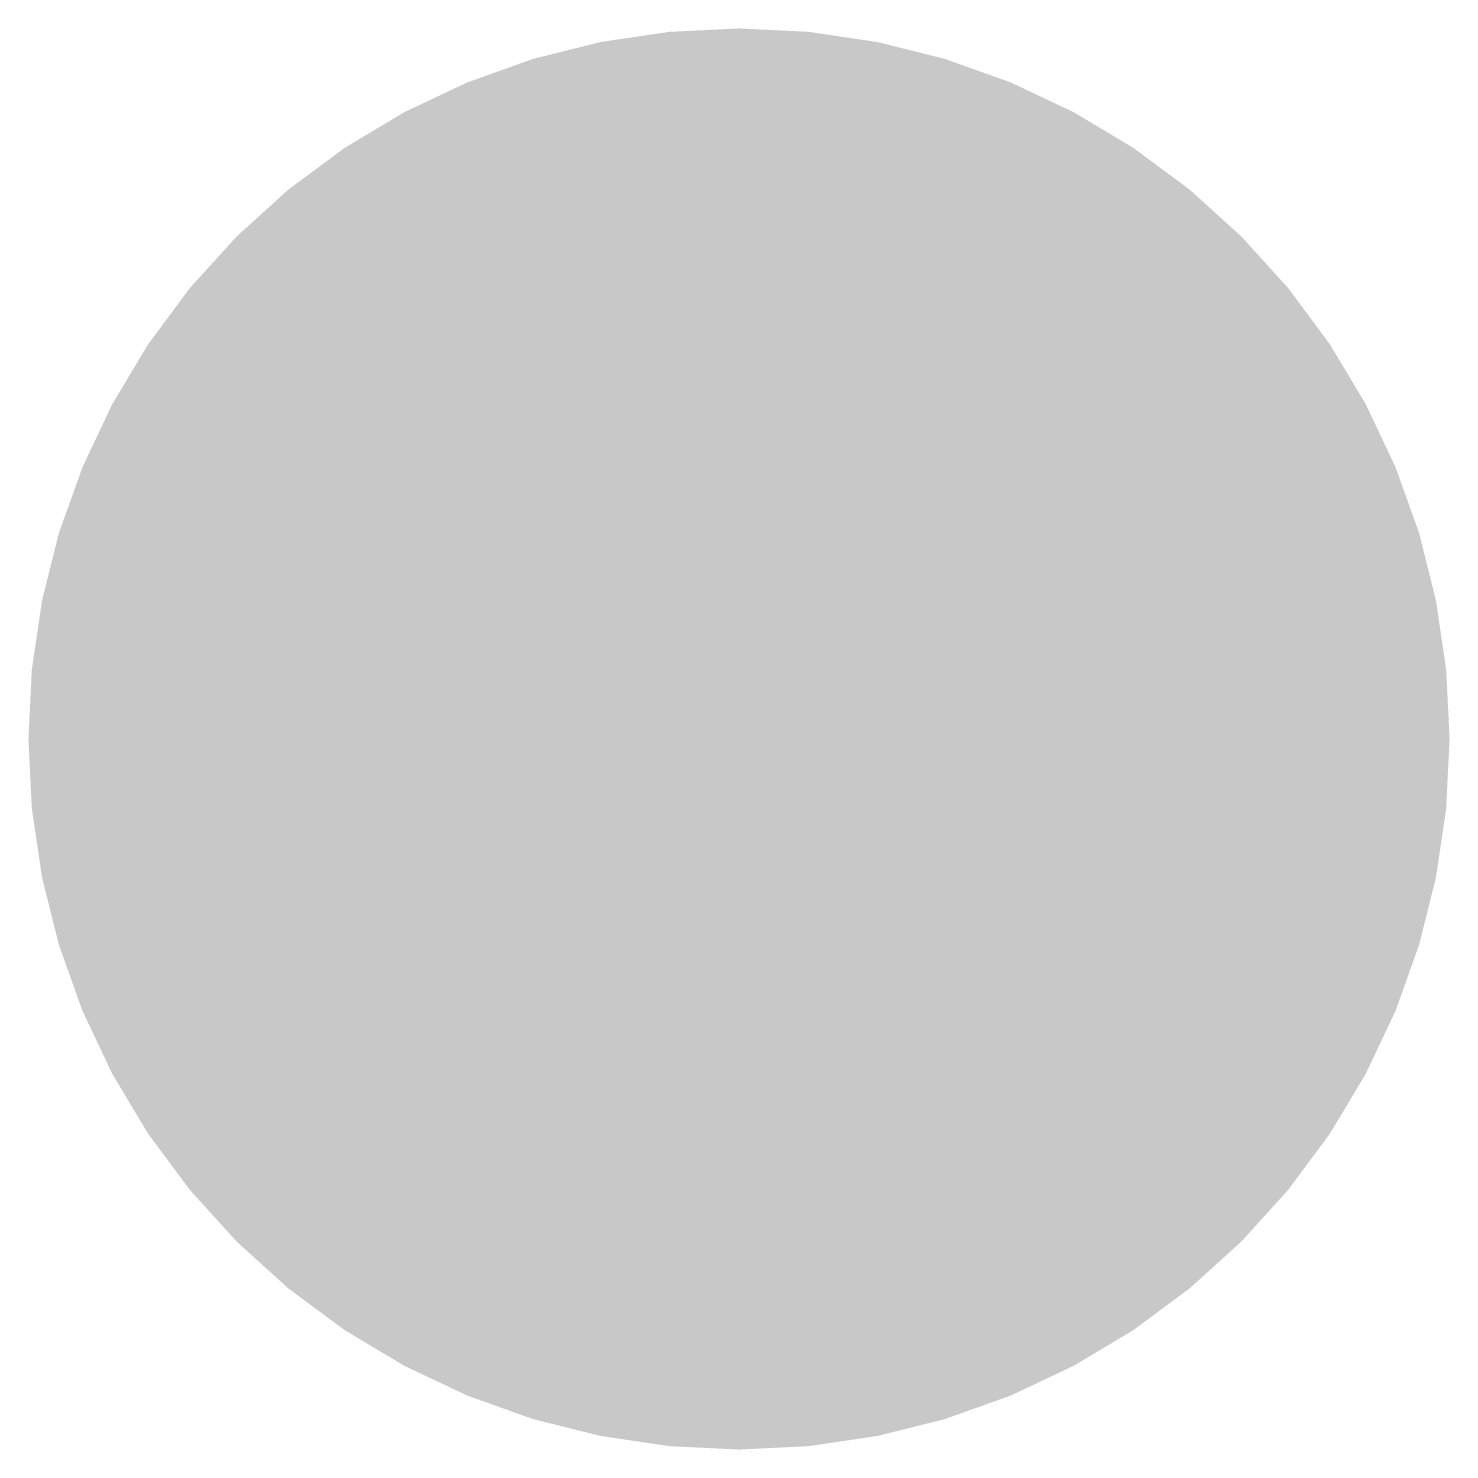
# Model space of a CAD drawing. Extents: x 3999.5 to 4000.5, y 3119.5 to 3120.5.
import ezdxf

# ---------------------------------------------------------------- set-up
doc = ezdxf.new("R2010")
doc.units = 0
doc.header["$LTSCALE"] = 10
doc.header["$MEASUREMENT"] = 0
doc.layers.add('3', color=3, linetype='CONTINUOUS')

msp = doc.modelspace()

# ---------------------------------------------------------------- linework, layer by layer
at = {"layer": '3'}
msp.add_lwpolyline([(3999.75, 3120, 0.5, 0.5, 1), (4000.25, 3120, 0.5, 0.5, 1)], format="xyseb", close=True, dxfattribs=at)

doc.saveas('drawing.dxf')
